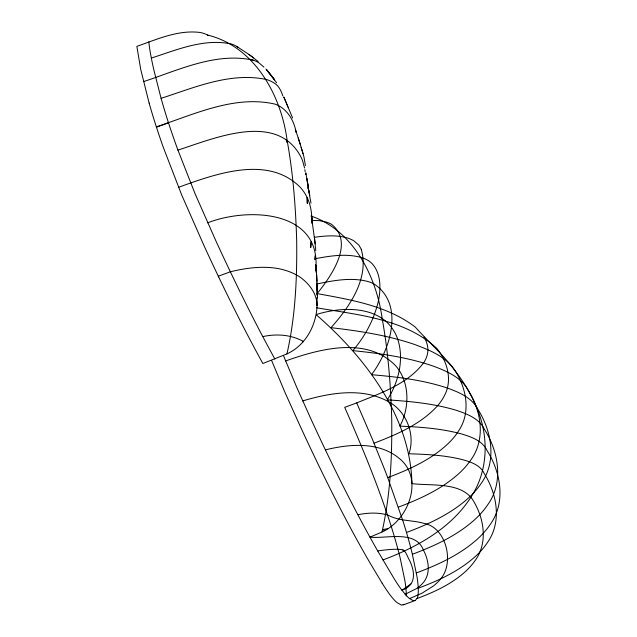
<?xml version="1.0" encoding="UTF-8"?>
<svg xmlns="http://www.w3.org/2000/svg" width="637" height="637" viewBox="0 0 637 637"><rect width="100%" height="100%" fill="white"/><g stroke="black" fill="none" stroke-linecap="round" stroke-linejoin="round"><path stroke-width="0.96" d="M305.768 174.53L305.768 172.707M316.82 305.434L316.629 303.013M316.9 305.712C317.385 293.856 308.706 282.995 299.263 276.577C278.759 263.822 252.785 266.274 230.355 271.792L218.316 276.235M311.796 220.609C312.042 209.947 309.295 198.943 302.774 190.359A133.969 79.314 -13.8 0 0 300.887 187.979C268.567 154.337 215.441 173.989 178.551 187.302M218.658 276.936A518.088 78.24 69.8 0 0 250.628 340.827L252.555 344.458A497.457 75.126 69.8 0 0 260.382 358.973L262.874 363.504L286.929 353.917C295.377 317.099 297.105 278.648 296.691 240.921C295.703 207.272 293.124 173.59 287.128 140.435C281.243 95.367 254.561 46.445 207.423 35.011A27.702 16.395 -13.8 0 0 200.002 32.463C178.105 29.684 157.028 39.343 136.867 46.366L140.689 69.25L149.122 103.067M405.164 594.249L416.662 588.524A30.242 17.908 -13.8 0 0 422.164 583.866C431.074 574.877 429.012 560.648 423.565 550.416C415.905 529.506 386.492 538.974 369.954 537.158L381.977 532.006C390.425 495.18 392.145 456.729 391.731 419.011C390.744 385.361 388.164 351.68 382.168 318.524C376.348 276.442 353.447 230.498 310.928 215.983M315.737 270.152C321.82 209.971 247.96 207.033 207.686 222.815M410.921 583.938L401.947 590.26L405.164 588.827A14.938 8.846 -13.8 0 0 408.452 586.613C416.367 580.044 413.469 568.363 409.567 560.393C406.963 556.619 406.191 549.436 400.426 549.452C392.822 548.815 385.202 549.962 377.669 550.894M316.868 293.928C330.531 277.047 355 243.191 331.71 224.471A32.176 19.046 -13.8 0 0 326.24 222.058L319.503 220.681L311.493 220.33M404.153 604.282L401.493 605.102L397.05 602.65A139.957 21.132 69.8 0 1 382.16 583.166M381.977 532.006C408.317 520.509 424.648 478.777 399.264 458.417C378.888 441.441 349.506 443.909 325.396 449.881M403.213 604.927L415.244 600.492L417.291 598.055A108.712 16.419 69.8 0 0 418.254 588.381L418.159 586.637A108.33 16.363 69.8 0 0 416.917 576.222L412.123 553.219A107.486 16.236 69.8 0 0 406.932 533.997L406.183 531.457A108.163 16.331 69.8 0 0 402.974 521.042L387.726 477.631A175.255 26.467 69.8 0 0 384.207 468.482L372.175 438.71L356.72 402.903L344.689 407.338C361.792 446.027 378.02 485.179 390.935 525.485A107.478 16.228 69.8 0 1 400.092 557.662L404.885 580.665A108.346 16.363 69.8 0 1 406.263 595.921M286.929 353.917C308.069 344.219 318.866 320.212 316.908 297.718M382.917 559.963C417.689 546.976 452.692 527.412 472.431 494.782C488.348 468.991 488.667 435.907 476.994 408.405C470.194 391.596 460.105 376.284 448.496 362.413C437.93 350.079 426.049 339.075 415.252 327.068C387.073 305.569 350.605 299.716 316.605 293.506M409.567 598.597L422.052 593.166L433.502 585.929A47.735 28.259 -13.8 0 0 440.645 578.929C454.691 562.702 446.354 527.269 423.844 523.343C412.028 519.959 399.391 521.249 388.419 515.317C378.537 512.124 367.899 512.809 357.835 514.704M387.726 477.631C410.363 469.039 433.335 458.759 450.526 441.218A86.736 51.35 -13.8 0 0 458.72 430.739C471.189 412.227 466.388 387.702 454.643 370.121C445.597 356.362 429.298 349.992 414.504 344.442C387.543 335.285 359.236 330.914 331.041 327.681C349.402 306.978 369.571 278.417 361.243 249.298M398.388 507.14C420.675 498.747 443.002 488.547 460.519 472.033A94.22 55.777 -13.8 0 0 470.281 460.71C485.872 440.175 481.628 411.494 468.537 390.879C461.841 377.773 447.437 371.49 434.402 366.514C408.15 357.269 380.385 353.455 352.818 350.613C365.112 336.384 374.325 319.057 378.489 300.64A122.193 72.339 -13.8 0 0 379.031 297.622C381.117 285.081 380.13 269.109 369.038 261.019A41.063 24.31 -13.8 0 0 361.609 257.611C346.528 253.279 330.531 255.819 315.426 258.67M406.486 532.492C429.633 523.773 452.827 513.103 470.854 495.753A98.448 58.278 -13.8 0 0 480.887 483.825C497.035 461.785 491.899 431.56 478.124 409.742C472.144 397.599 458.728 392.105 446.72 387.822C422.419 379.843 396.827 376.857 371.459 374.699C389.9 350.637 405.403 304.088 373.624 283.72A41.278 24.437 -13.8 0 0 367.573 281.403C350.788 277.159 333.247 280.519 316.645 284.046M412.378 554.27C434.784 545.853 457.127 535.574 475.035 519.354A99.921 59.153 -13.8 0 0 487.616 504.918C503.939 482.44 498.572 451.76 484.59 429.577C479.327 418.477 466.953 413.819 456.044 410.228C433.741 403.524 410.387 401.342 387.24 399.845C398.467 382.566 404.248 359.738 397.846 339.553A116.109 68.74 -13.8 0 0 396.509 336.065C383.426 305.577 343.837 305.903 316.868 314.383M416.367 572.958C438.336 564.708 460.233 554.628 477.79 538.735A97.955 57.991 -13.8 0 0 490.124 524.577C506.12 502.537 500.857 472.455 487.154 450.709C482.607 440.748 471.404 436.918 461.698 433.988C441.592 428.51 420.667 427.045 399.932 426.121C409.217 408.739 409.902 384.883 397.822 368.449A133.969 79.314 -13.8 0 0 395.927 366.068C367.175 335.89 319.75 348.853 285.631 360.948M418.238 588.222C438.782 580.506 459.261 571.078 475.664 556.189A91.648 54.256 -13.8 0 0 487.178 542.931C502.131 522.236 497.123 494.057 484.287 473.673C480.481 465.018 470.703 461.936 462.343 459.603C444.889 455.224 426.798 454.292 408.89 453.783C415.213 436.066 407.537 413.891 391.588 403.547C365.065 386.723 331.097 392.448 302.734 400.904M417.068 598.541C434.585 591.956 452.039 583.882 465.942 571.078A78.287 46.35 -13.8 0 0 474.326 561.619C488.491 543.472 484.239 517.889 472.63 499.639C460.543 481.699 430.572 486.055 411.964 483.61C410.443 416.582 365.216 357.325 316.557 315.036M374.038 443.209C396.859 434.426 420.563 424.425 437.364 405.992A74.386 44.041 -13.8 0 0 444.69 395.115C452.612 379.891 447.262 361.275 436.982 348.582C404.925 318.659 357.683 314.877 316.43 307.735M356.72 402.903C380.727 393.077 407.983 384.055 423.979 362.326A49.726 29.437 -13.8 0 0 427.371 354.387C428.797 348.463 427.212 342.165 423.995 337.092M143.532 81.616C178.408 70.197 215.569 52.059 253.064 60.109A37.527 22.215 -13.8 0 1 259.052 62.92L263.925 67.124M218.666 276.96L216.827 273.106A508.382 76.774 69.8 0 1 204.135 245.946L181.672 194.914L163.16 146.94A122.081 18.433 69.8 0 1 156.463 127.233L156.328 126.811C194.086 114.509 234.551 94.746 275.08 104.134C286.379 108.099 293.657 119.565 295.815 130.919M156.463 127.241L168.502 122.798L167.611 120.051A121.508 18.346 69.8 0 1 161.161 98.631L153.971 70.396A158.398 23.919 69.8 0 1 151.319 58.078C176.783 49.845 203.999 38.164 231.191 43.977A32.176 19.046 -13.8 0 1 236.669 46.382L249.083 54.543L258.184 61.51M262.659 336.384A518.088 78.24 69.8 0 1 230.698 272.493L228.866 268.671A508.382 76.774 69.8 0 1 216.166 241.503L195.018 193.608L177.93 150.109C214.526 138.301 277.899 110.806 301.46 157.976A116.109 68.74 -13.8 0 1 302.798 161.464L304.55 167.993M161.073 98.337C194.699 87.468 230.634 71.854 266.561 79.529A41.063 24.31 -13.8 0 1 273.99 82.937C278.839 85.565 281.116 90.908 282.812 95.876M415.244 600.492L412.88 600.516L409.089 598.215A134.964 20.384 69.8 0 1 405.435 594.568L401.286 589.376A143.413 21.658 69.8 0 1 394.207 578.786L377.47 550.543A506.789 76.536 69.8 0 1 371.427 539.818L367.461 532.628A497.457 75.126 69.8 0 1 359.634 518.104L357.699 514.449A518.088 78.24 69.8 0 1 325.738 450.582L323.907 446.76A508.382 76.774 69.8 0 1 311.214 419.592L296.858 387.607L283.704 356.187M302.886 341.623L303.387 341.472C291.109 334.552 276.394 333.629 262.786 336.615M387.702 528.678L382.582 529.61L384.74 530.494M315.148 237.179C325.587 235.754 336.463 234.902 346.743 237.768A37.575 22.247 -13.8 0 1 354.092 241.001L358.965 245.213L361.195 249.163M250.285 59.289L253.064 60.109M207.423 35.011L208.203 35.465M236.669 46.382L238.501 47.632M253.637 57.919L249.083 54.543M265.924 69.011L276.593 82.754M403.898 550.432L404.384 551.029L404.049 550.535M271.609 75.938L274.658 79.808L266.696 69.823L271.895 76.321M403.747 550.328L404.312 551.061M402.926 549.962L403.874 551.268M403.563 550.233L404.169 551.132M382.176 583.221L369.524 562.089A509.417 76.934 69.8 0 1 357.405 540.67L355.422 537.063A513.175 77.499 69.8 0 1 299.175 423.955L284.819 392.05L271.673 360.622M274.905 359.069L272.413 354.538A497.457 75.126 69.8 0 1 264.594 340.023L262.659 336.36M288.059 107.207L286.244 102.764M283.863 97.15L292.606 117.98M283.839 97.087L285.949 101.96M177.93 150.109L175.191 142.497A122.081 18.433 69.8 0 1 168.494 122.798M295.369 129.343L300.258 144.296M156.328 126.811L155.579 124.486A121.508 18.346 69.8 0 1 149.122 103.067M298.283 137.982L303.101 153.804M301.182 147.219L303.968 157.02L305.418 165.58M305.951 173.216L308.873 191.92L307.026 178.671L308.029 185.741M309.837 195.734L308.141 187.596L310.983 203.139M295.863 131.142L296.141 132.576M308.316 188.472L308.611 190.097M304.852 169.665L305.115 171.56M311.413 216.293L315.227 243.86M314.367 236.693L315.769 250.612M315.801 266.003L317.122 281.331M315.753 265.597L316.398 272.461L315.657 264.419M311.987 222.735L311.907 221.294M316.661 274.635L317.226 295.377L317.154 282.932M311.819 218.212L312.026 223.428M311.78 217.663L311.955 222.249L311.74 216.484M317.377 289.747L317.194 284.126L317.489 298.06M317.194 283.616L317.385 290.138M302.878 341.257L302.893 341.989M151.391 58.198A99.762 15.065 69.8 0 1 148.835 41.779M311.119 241.853L310.705 247.602L311.135 241.877M315.299 255.469L314.989 259.737L315.307 255.493M307.177 197.605L307.297 203.418L307.177 197.605M286.754 141.987L286.308 139.837L286.754 141.987"/></g></svg>
